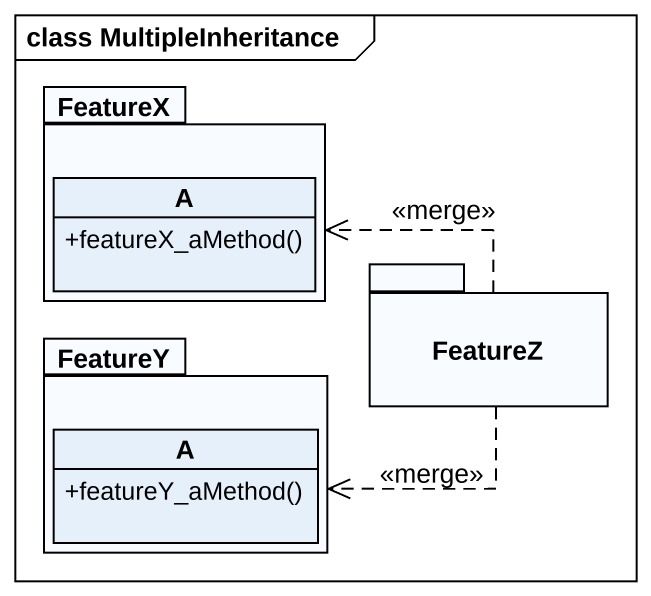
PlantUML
@startuml
mainframe class MultipleInheritance
hide circle
hide empty members
skinparam classAttributeIconSize 0
package FeatureX {
  class A {
    +featureX_aMethod()
  }
}
package FeatureZ {
}
package FeatureY {
  class "A" as A_2 {
    +featureY_aMethod()
  }
}
FeatureZ .left.> FeatureX : <<merge>>
FeatureZ .left.> FeatureY : <<merge>>
@enduml
